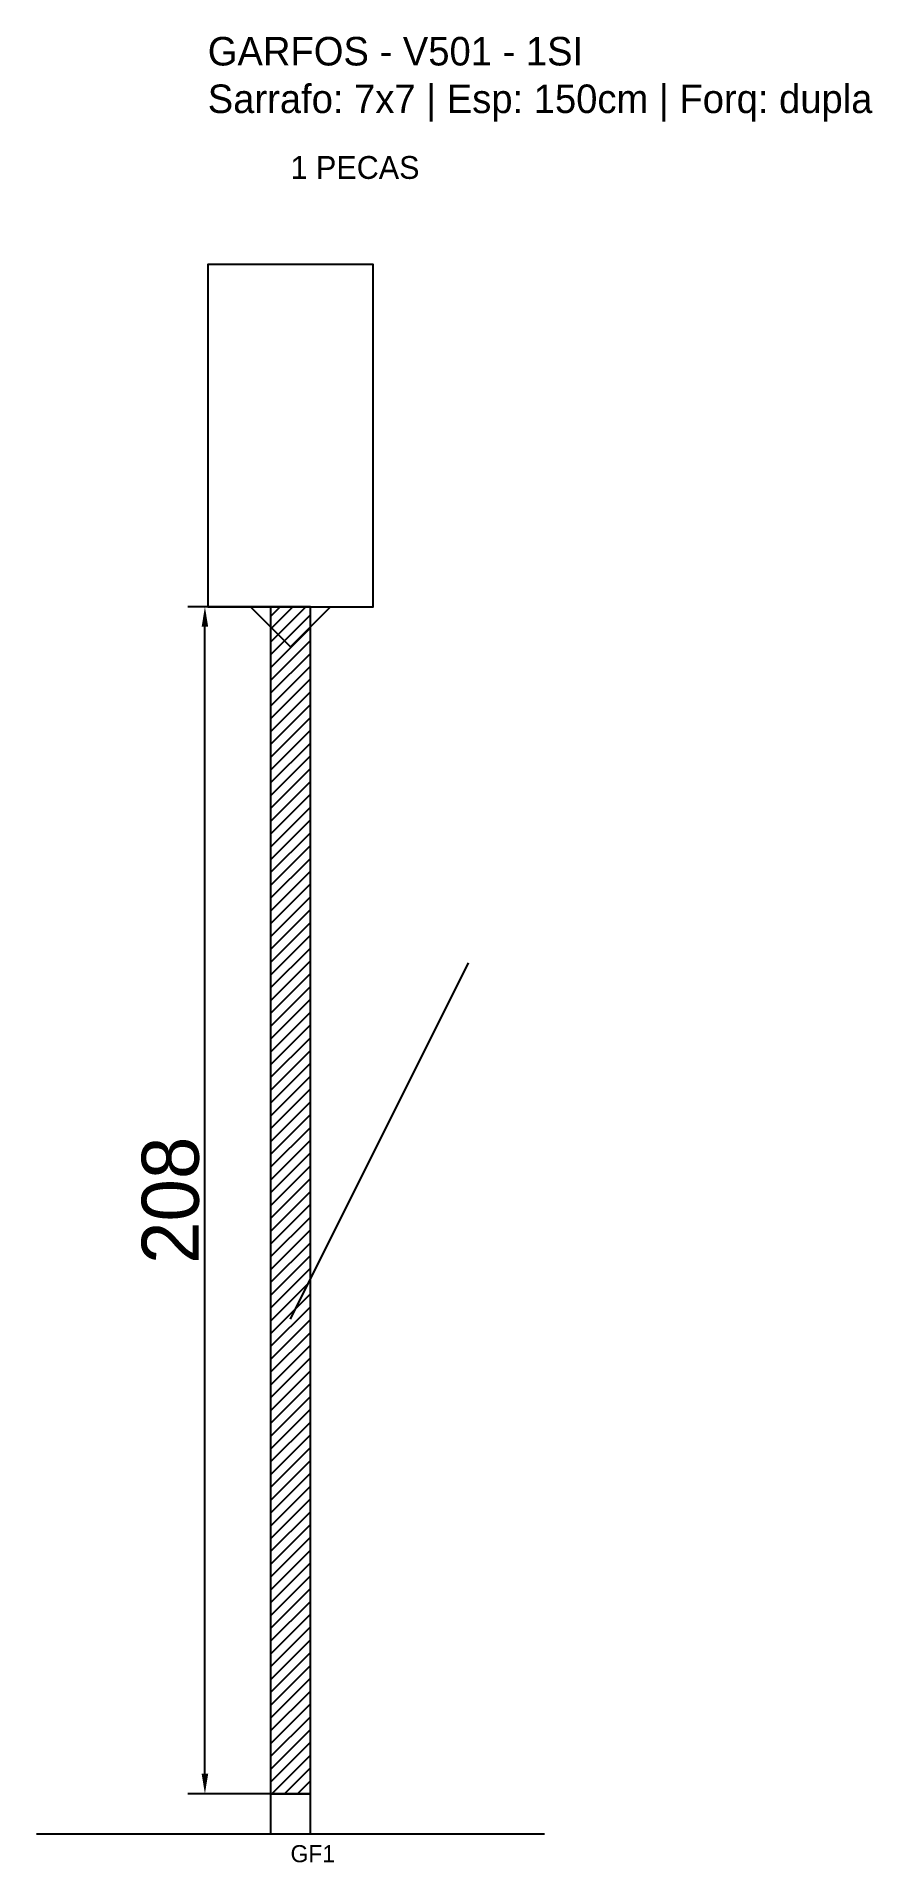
# Model space of a CAD drawing. Header units: metres. Extents: x -30 to 116, y -12 to 308.
import ezdxf

# ---------------------------------------------------------------- set-up
doc = ezdxf.new("R2010")
doc.units = ezdxf.units.M
for name, color, linetype in [('BARRA_ANCORAGEM', 1, 'Continuous'), ('COTA', 241, 'Continuous'), ('GARFOS OK', 3, 'Continuous'), ('NOME DA VIGA', 6, 'Continuous'), ('SARR_7x7', 40, 'Continuous'), ('VIGAS', 3, 'Continuous')]:
    doc.layers.add(name, color=color, linetype=linetype)
doc.dimstyles.new('EZ DXF', dxfattribs={"dimtxt": 10, "dimasz": 3.5, "dimexe": 3, "dimexo": 1.5, "dimgap": 1, "dimtad": 1, "dimdec": 1, "dimdsep": 46, "dimcen": 2.5, "dimazin": 3, "dimtfac": 1, "dimtmove": 0, "dimatfit": 3})

msp = doc.modelspace()

# ---------------------------------------------------------------- hatches: boundary and pattern name
at = {"layer": 'COTA'}
h = msp.add_hatch(dxfattribs=at)
h.set_pattern_fill('ANSI31', scale=0.5)
h.paths.add_polyline_path([(11, 0), (18, 0), (18, 208), (11, 208)])

# ---------------------------------------------------------------- linework, layer by layer
at = {"layer": 'BARRA_ANCORAGEM'}
msp.add_line((14.5, 83.2), (45.7, 145.6), dxfattribs=at)
at = {"layer": 'GARFOS OK'}
for p, q in [((14.5, 201), (7.5, 208)), ((7.5, 208), (21.5, 208)), ((14.5, 201), (21.5, 208))]:
    msp.add_line(p, q, dxfattribs=at)
at = {"layer": 'GARFOS OK', "linetype": 'CONTINUOUS'}
msp.add_line((-30, -7), (59, -7), dxfattribs=at)
at = {"layer": 'GARFOS OK'}
msp.add_lwpolyline([(11, 0), (18, 0), (18, 208), (11, 208), (11, 0)], dxfattribs=at)
at = {"layer": 'SARR_7x7'}
msp.add_lwpolyline([(11, -7), (18, -7), (18, 0), (11, 0), (11, -7)], dxfattribs=at)
at = {"layer": 'VIGAS'}
msp.add_lwpolyline([(0, 208), (29, 208), (29, 268), (0, 268), (0, 208)], dxfattribs=at)

# ---------------------------------------------------------------- texts
at = {"layer": 'NOME DA VIGA'}
for s, height, p in [('1 PECAS', 4, (14.5, 283)), ('GF1', 3, (14.5, -12))]:
    msp.add_text(s, height=height, dxfattribs=at).set_placement(p)
at = {"layer": 'NOME DA VIGA', "insert": (0, 293), "char_height": 5, "attachment_point": 7}
msp.add_mtext('GARFOS - V501 - 1SI\\PSarrafo: 7x7 | Esp: 150cm | Forq: dupla', dxfattribs=at)

# ---------------------------------------------------------------- dimensions: what is measured, and where the dimension line sits
at = {"layer": 'COTA'}
msp.add_linear_dim(base=(-0.5, 0), p1=(14.5, 0), p2=(14.5, 208), angle=90, dimstyle='EZ DXF', dxfattribs=at).render()

doc.saveas('drawing.dxf')
